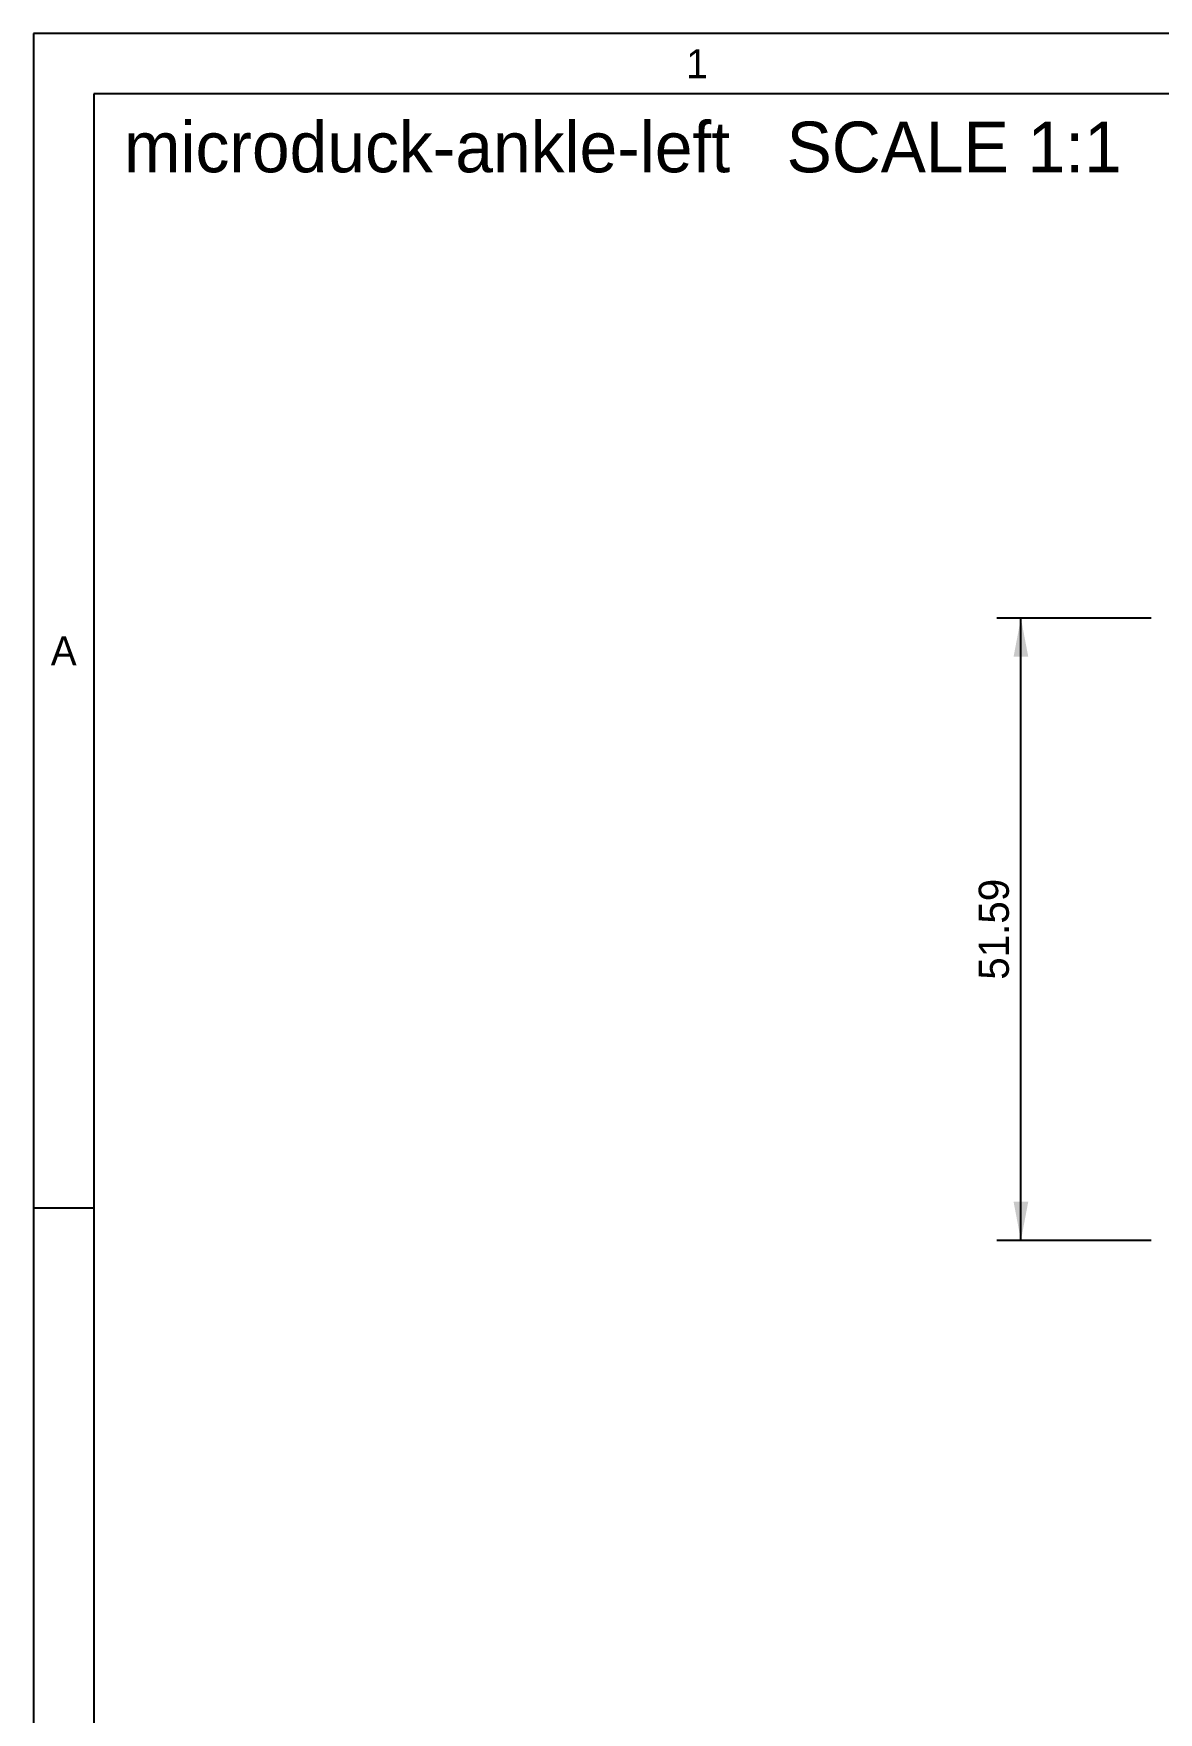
# Model space of a CAD drawing. Header units: millimetres. Extents: x 5 to 430, y 5 to 292.
# Drawn here: x 5 to 98.3, y 152.8 to 292 of the extents above; entities that cross this region are included whole.
import ezdxf
from ezdxf.enums import TextEntityAlignment as Align

# ---------------------------------------------------------------- set-up
doc = ezdxf.new("R2010")
doc.units = ezdxf.units.MM
for name, color, linetype in [('DIM', 3, 'CONTINUOUS'), ('FRAME', 7, 'CONTINUOUS'), ('TEXT', 3, 'CONTINUOUS'), ('TITLE', 7, 'CONTINUOUS')]:
    doc.layers.add(name, color=color, linetype=linetype)

msp = doc.modelspace()

# ---------------------------------------------------------------- linework, layer by layer
at = {"layer": 'DIM'}
for p, q in [((97.656583, 243.543177), (84.856583, 243.543177)), ((86.856583, 191.956343), (86.856583, 243.543177)), ((97.656583, 191.956343), (84.856583, 191.956343))]:
    msp.add_line(p, q, dxfattribs=at)
for points in [[(86.856583, 243.543177), (86.248583, 240.343177), (87.464583, 240.343177)], [(86.856583, 191.956343), (87.464583, 195.156343), (86.248583, 195.156343)]]:
    msp.add_solid(points, dxfattribs=at)
at = {"layer": 'FRAME'}
for p, q in [((410, 287), (10, 287)), ((10, 287), (10, 10))]:
    msp.add_line(p, q, dxfattribs=at)
at = {"layer": 'TITLE'}
for p, q in [((415, 292), (5, 292)), ((5, 292), (5, 5)), ((5, 194.666667), (10, 194.666667))]:
    msp.add_line(p, q, dxfattribs=at)

# ---------------------------------------------------------------- texts
at = {"layer": 'TEXT'}
msp.add_text('microduck-ankle-left   SCALE 1:1   A3   THIRD ANGLE', height=4.2, dxfattribs=at).set_placement((12.5, 280.5))
msp.add_text('51.59', height=2.5, rotation=90, dxfattribs=at).set_placement((85.856583, 217.74976), align=Align.CENTER)
at = {"layer": 'TITLE'}
for s, p in [('1', (60, 289.5)), ('A', (7.5, 240.833333))]:
    msp.add_text(s, height=2.4, dxfattribs=at).set_placement(p, align=Align.MIDDLE_CENTER)

doc.saveas('drawing.dxf')
